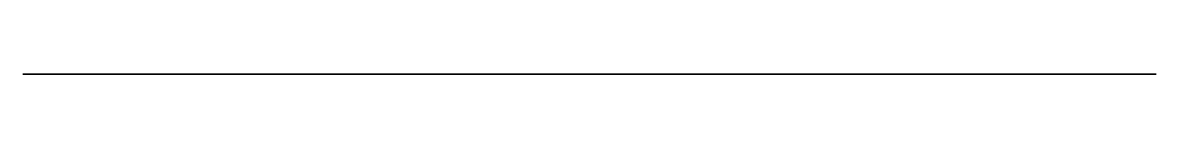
# Model space of a CAD drawing. Header units: millimetres. Extents: x 19.9 to 83, y 0 to 0.
import ezdxf

# ---------------------------------------------------------------- set-up
doc = ezdxf.new("R2010")
doc.units = ezdxf.units.MM
doc.layers.get('0').update_dxf_attribs({"color": 173, "true_color": 0x5858e1})

msp = doc.modelspace()

# ---------------------------------------------------------------- linework, layer by layer
at = {"color": 114, "true_color": 0x1bb158}
msp.add_polyline3d([(70.34, 0, -94.569), (70.63, 0, -94.509), (70.917, 0, -94.435), (71.199, 0, -94.348), (71.476, 0, -94.247), (71.748, 0, -94.132), (72.014, 0, -94.004), (72.274, 0, -93.862), (72.526, 0, -93.707), (72.771, 0, -93.539), (73.006, 0, -93.36), (73.232, 0, -93.169), (73.449, 0, -92.968), (73.655, 0, -92.756), (73.85, 0, -92.534), (74.034, 0, -92.302), (74.207, 0, -92.061), (74.368, 0, -91.812), (74.516, 0, -91.556), (74.651, 0, -91.293), (74.772, 0, -91.023), (74.881, 0, -90.748), (74.975, 0, -90.468), (75.055, 0, -90.183), (75.122, 0, -89.894), (83.043, 0, -89.894), (83.043, 0, -108.942), (19.871, 0, -108.942), (19.871, 0, -89.922), (27.899, 0, -89.894), (27.985, 0, -90.178), (28.082, 0, -90.458), (28.191, 0, -90.734), (28.311, 0, -91.004), (28.443, 0, -91.27), (28.585, 0, -91.53), (28.738, 0, -91.784), (28.901, 0, -92.032), (29.075, 0, -92.272), (29.258, 0, -92.505), (29.451, 0, -92.731), (29.652, 0, -92.947), (29.863, 0, -93.156), (30.082, 0, -93.355), (30.309, 0, -93.546), (30.544, 0, -93.727), (30.786, 0, -93.893), (31.035, 0, -94.041), (31.291, 0, -94.173), (31.552, 0, -94.291), (32.091, 0, -94.497), (32.649, 0, -94.68), (32.663, 0, -94.095), (32.684, 0, -93.796), (32.718, 0, -93.497), (32.768, 0, -93.202), (32.8, 0, -93.058), (32.836, 0, -92.916), (32.878, 0, -92.778), (32.924, 0, -92.644), (32.977, 0, -92.513), (33.036, 0, -92.387), (33.131, 0, -92.208), (33.233, 0, -92.034), (33.342, 0, -91.863), (33.457, 0, -91.698), (33.58, 0, -91.538), (33.709, 0, -91.382), (33.844, 0, -91.232), (33.985, 0, -91.088), (34.132, 0, -90.949), (34.285, 0, -90.817), (34.444, 0, -90.69), (34.608, 0, -90.57), (34.777, 0, -90.457), (34.951, 0, -90.35), (35.131, 0, -90.25), (35.315, 0, -90.158), (35.569, 0, -90.046), (35.826, 0, -89.949), (36.088, 0, -89.866), (36.353, 0, -89.799), (36.62, 0, -89.747), (36.889, 0, -89.71), (37.16, 0, -89.687), (37.431, 0, -89.68), (37.702, 0, -89.687), (37.972, 0, -89.71), (38.242, 0, -89.747), (38.509, 0, -89.799), (38.774, 0, -89.866), (39.035, 0, -89.949), (39.293, 0, -90.046), (39.546, 0, -90.158), (39.731, 0, -90.25), (39.91, 0, -90.35), (40.085, 0, -90.457), (40.254, 0, -90.57), (40.418, 0, -90.69), (40.577, 0, -90.817), (40.73, 0, -90.949), (40.877, 0, -91.088), (41.018, 0, -91.232), (41.153, 0, -91.382), (41.282, 0, -91.538), (41.404, 0, -91.698), (41.52, 0, -91.863), (41.629, 0, -92.034), (41.731, 0, -92.208), (41.826, 0, -92.387), (41.885, 0, -92.513), (41.937, 0, -92.644), (41.984, 0, -92.778), (42.026, 0, -92.916), (42.062, 0, -93.058), (42.094, 0, -93.202), (42.143, 0, -93.497), (42.178, 0, -93.796), (42.199, 0, -94.095), (42.213, 0, -94.68), (46.625, 0, -94.68), (46.639, 0, -94.095), (46.661, 0, -93.796), (46.695, 0, -93.497), (46.745, 0, -93.202), (46.776, 0, -93.058), (46.813, 0, -92.916), (46.854, 0, -92.778), (46.901, 0, -92.644), (46.954, 0, -92.513), (47.013, 0, -92.387), (47.108, 0, -92.208), (47.21, 0, -92.034), (47.318, 0, -91.863), (47.434, 0, -91.698), (47.556, 0, -91.538), (47.685, 0, -91.382), (47.82, 0, -91.232), (47.962, 0, -91.088), (48.109, 0, -90.949), (48.262, 0, -90.817), (48.42, 0, -90.69), (48.584, 0, -90.57), (48.754, 0, -90.457), (48.928, 0, -90.35), (49.108, 0, -90.25), (49.292, 0, -90.158), (49.545, 0, -90.046), (49.803, 0, -89.949), (50.065, 0, -89.866), (50.329, 0, -89.799), (50.597, 0, -89.747), (50.866, 0, -89.71), (51.136, 0, -89.687), (51.408, 0, -89.68), (51.679, 0, -89.687), (51.949, 0, -89.71), (52.218, 0, -89.747), (52.486, 0, -89.799), (52.75, 0, -89.866), (53.012, 0, -89.949), (53.27, 0, -90.046), (53.523, 0, -90.158), (53.707, 0, -90.25), (53.887, 0, -90.35), (54.061, 0, -90.457), (54.231, 0, -90.57), (54.395, 0, -90.69), (54.554, 0, -90.817), (54.706, 0, -90.949), (54.854, 0, -91.088), (54.995, 0, -91.232), (55.13, 0, -91.382), (55.259, 0, -91.538), (55.381, 0, -91.698), (55.497, 0, -91.863), (55.606, 0, -92.034), (55.708, 0, -92.208), (55.802, 0, -92.387), (55.861, 0, -92.513), (55.914, 0, -92.644), (55.961, 0, -92.778), (56.002, 0, -92.916), (56.039, 0, -93.058), (56.07, 0, -93.202), (56.12, 0, -93.497), (56.154, 0, -93.796), (56.176, 0, -94.095), (56.19, 0, -94.68), (60.775, 0, -94.68), (60.789, 0, -94.095), (60.811, 0, -93.796), (60.845, 0, -93.497), (60.895, 0, -93.202), (60.926, 0, -93.058), (60.963, 0, -92.916), (61.004, 0, -92.778), (61.051, 0, -92.644), (61.104, 0, -92.513), (61.163, 0, -92.387), (61.257, 0, -92.208), (61.359, 0, -92.034), (61.468, 0, -91.863), (61.584, 0, -91.698), (61.706, 0, -91.538), (61.835, 0, -91.382), (61.97, 0, -91.232), (62.111, 0, -91.088), (62.259, 0, -90.949), (62.411, 0, -90.817), (62.57, 0, -90.69), (62.734, 0, -90.57), (62.904, 0, -90.457), (63.078, 0, -90.35), (63.258, 0, -90.25), (63.442, 0, -90.158), (63.695, 0, -90.046), (63.953, 0, -89.949), (64.215, 0, -89.866), (64.479, 0, -89.799), (64.747, 0, -89.747), (65.016, 0, -89.71), (65.286, 0, -89.687), (65.557, 0, -89.68), (65.829, 0, -89.687), (66.099, 0, -89.71), (66.368, 0, -89.747), (66.636, 0, -89.799), (66.9, 0, -89.866), (67.162, 0, -89.949), (67.42, 0, -90.046), (67.673, 0, -90.158), (67.857, 0, -90.25), (68.037, 0, -90.35), (68.211, 0, -90.457), (68.381, 0, -90.57), (68.545, 0, -90.69), (68.703, 0, -90.817), (68.856, 0, -90.949), (69.003, 0, -91.088), (69.145, 0, -91.232), (69.28, 0, -91.382), (69.409, 0, -91.538), (69.531, 0, -91.698), (69.647, 0, -91.863), (69.755, 0, -92.034), (69.857, 0, -92.208), (69.952, 0, -92.387), (70.011, 0, -92.512), (70.064, 0, -92.639), (70.111, 0, -92.768), (70.152, 0, -92.899), (70.189, 0, -93.032), (70.22, 0, -93.167), (70.27, 0, -93.441), (70.304, 0, -93.72), (70.326, 0, -94.001)], close=True, dxfattribs=at)

doc.saveas('drawing.dxf')
